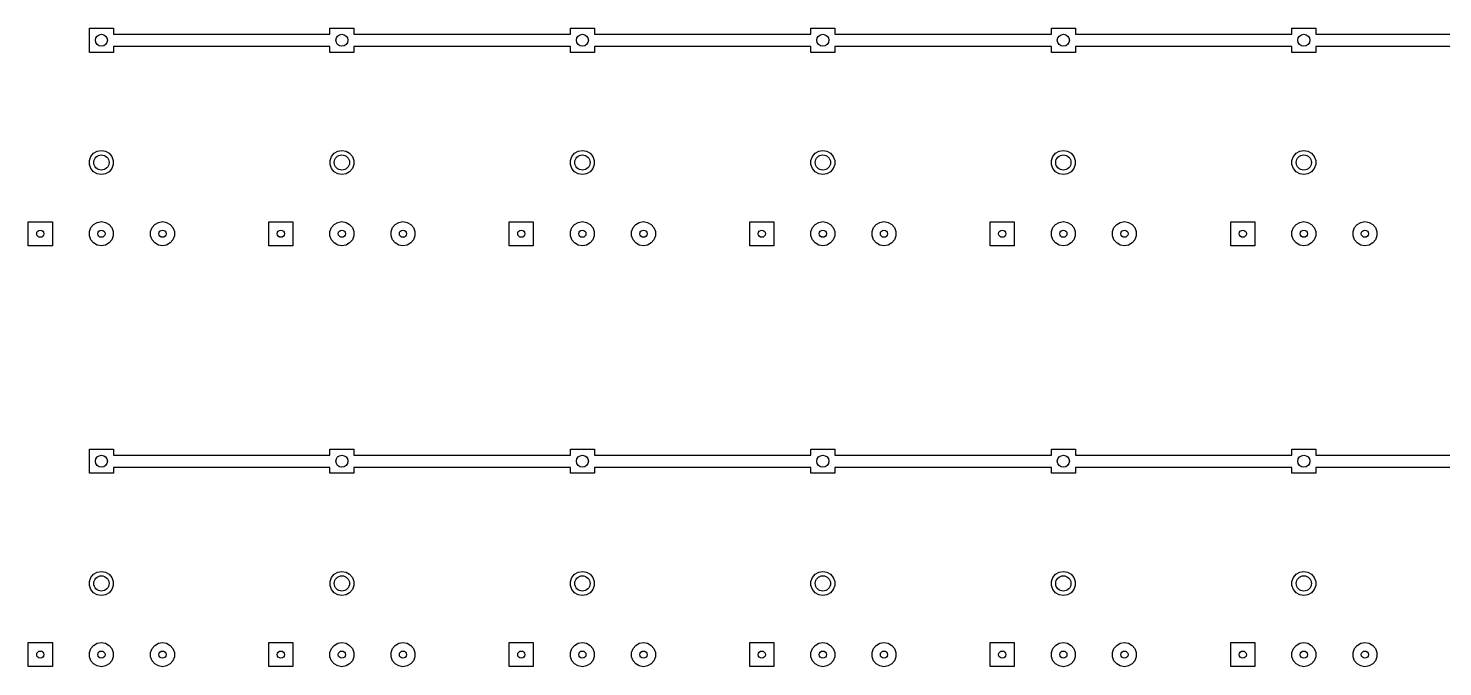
# Model space of a CAD drawing. Extents: x 183 to 424, y -367 to -69.
# Drawn here: x 183.4 to 301, y -122 to -68.9 of the extents above; entities that cross this region are included whole.
import ezdxf

# ---------------------------------------------------------------- set-up
doc = ezdxf.new("R2010")
doc.units = 0
doc.header["$MEASUREMENT"] = 0
doc.layers.add('BLACK', color=7, linetype='CONTINUOUS')

msp = doc.modelspace()

# ---------------------------------------------------------------- linework, layer by layer
at = {"layer": 'Black'}
for p, q in [((188.501, -70.9195), (188.501, -68.9205)), ((188.501, -68.9205), (190.499, -68.9205)), ((190.499, -68.9205), (190.499, -69.412)), ((208.501, -69.412), (208.501, -68.9205)), ((208.501, -68.9205), (210.499, -68.9205)), ((210.499, -68.9205), (210.499, -69.412)), ((228.501, -69.412), (228.501, -68.9205)), ((228.501, -68.9205), (230.499, -68.9205)), ((230.499, -68.9205), (230.499, -69.412)), ((248.501, -69.412), (248.501, -68.9205)), ((248.501, -68.9205), (250.499, -68.9205)), ((250.499, -68.9205), (250.499, -69.412)), ((268.501, -69.412), (268.501, -68.9205)), ((268.501, -68.9205), (270.499, -68.9205)), ((270.499, -68.9205), (270.499, -69.412)), ((288.501, -69.412), (288.501, -68.9205)), ((288.501, -68.9205), (290.499, -68.9205)), ((290.499, -68.9205), (290.499, -69.412)), ((190.499, -69.412), (208.501, -69.412)), ((208.501, -70.428), (190.499, -70.428)), ((190.499, -70.428), (190.499, -70.9195)), ((208.501, -70.9195), (208.501, -70.428)), ((210.499, -69.412), (228.501, -69.412)), ((228.501, -70.428), (210.499, -70.428)), ((210.499, -70.428), (210.499, -70.9195)), ((228.501, -70.9195), (228.501, -70.428)), ((230.499, -69.412), (248.501, -69.412)), ((248.501, -70.428), (230.499, -70.428)), ((230.499, -70.428), (230.499, -70.9195)), ((248.501, -70.9195), (248.501, -70.428)), ((250.499, -69.412), (268.501, -69.412)), ((268.501, -70.428), (250.499, -70.428)), ((250.499, -70.428), (250.499, -70.9195)), ((268.501, -70.9195), (268.501, -70.428)), ((270.499, -69.412), (288.501, -69.412)), ((288.501, -70.428), (270.499, -70.428)), ((270.499, -70.428), (270.499, -70.9195)), ((288.501, -70.9195), (288.501, -70.428)), ((290.499, -69.412), (308.501, -69.412)), ((308.501, -70.428), (290.499, -70.428)), ((290.499, -70.428), (290.499, -70.9195)), ((190.499, -70.9195), (188.501, -70.9195)), ((210.499, -70.9195), (208.501, -70.9195)), ((230.499, -70.9195), (228.501, -70.9195)), ((250.499, -70.9195), (248.501, -70.9195)), ((270.499, -70.9195), (268.501, -70.9195)), ((290.499, -70.9195), (288.501, -70.9195)), ((188.512, -79.9058), (188.631, -79.5783)), ((188.512, -80.2542), (188.512, -79.9058)), ((188.631, -79.5783), (188.855, -79.3114)), ((188.855, -79.3114), (189.157, -79.1372)), ((189.157, -79.1372), (189.5, -79.0767)), ((189.5, -79.0767), (189.843, -79.1372)), ((189.843, -79.1372), (190.145, -79.3114)), ((190.145, -79.3114), (190.369, -79.5783)), ((190.369, -79.5783), (190.488, -79.9058)), ((190.488, -79.9058), (190.488, -80.2542)), ((208.512, -79.9058), (208.631, -79.5783)), ((208.512, -80.2542), (208.512, -79.9058)), ((208.631, -79.5783), (208.855, -79.3114)), ((208.855, -79.3114), (209.157, -79.1372)), ((209.157, -79.1372), (209.5, -79.0767)), ((209.5, -79.0767), (209.843, -79.1372)), ((209.843, -79.1372), (210.145, -79.3114)), ((210.145, -79.3114), (210.369, -79.5783)), ((210.369, -79.5783), (210.488, -79.9058)), ((210.488, -79.9058), (210.488, -80.2542)), ((228.512, -79.9058), (228.631, -79.5783)), ((228.512, -80.2542), (228.512, -79.9058)), ((228.631, -79.5783), (228.855, -79.3114)), ((228.855, -79.3114), (229.157, -79.1372)), ((229.157, -79.1372), (229.5, -79.0767)), ((229.5, -79.0767), (229.843, -79.1372)), ((229.843, -79.1372), (230.145, -79.3114)), ((230.145, -79.3114), (230.369, -79.5783)), ((230.369, -79.5783), (230.488, -79.9058)), ((230.488, -79.9058), (230.488, -80.2542)), ((248.512, -79.9058), (248.631, -79.5783)), ((248.512, -80.2542), (248.512, -79.9058)), ((248.631, -79.5783), (248.855, -79.3114)), ((248.855, -79.3114), (249.157, -79.1372)), ((249.157, -79.1372), (249.5, -79.0767)), ((249.5, -79.0767), (249.843, -79.1372)), ((249.843, -79.1372), (250.145, -79.3114)), ((250.145, -79.3114), (250.369, -79.5783)), ((250.369, -79.5783), (250.488, -79.9058)), ((250.488, -79.9058), (250.488, -80.2542)), ((268.512, -79.9058), (268.631, -79.5783)), ((268.512, -80.2542), (268.512, -79.9058)), ((268.631, -79.5783), (268.855, -79.3114)), ((268.855, -79.3114), (269.157, -79.1372)), ((269.157, -79.1372), (269.5, -79.0767)), ((269.5, -79.0767), (269.843, -79.1372)), ((269.843, -79.1372), (270.145, -79.3114)), ((270.145, -79.3114), (270.369, -79.5783)), ((270.369, -79.5783), (270.488, -79.9058)), ((270.488, -79.9058), (270.488, -80.2542)), ((288.512, -79.9058), (288.631, -79.5783)), ((288.512, -80.2542), (288.512, -79.9058)), ((288.631, -79.5783), (288.855, -79.3114)), ((288.855, -79.3114), (289.157, -79.1372)), ((289.157, -79.1372), (289.5, -79.0767)), ((289.5, -79.0767), (289.843, -79.1372)), ((289.843, -79.1372), (290.145, -79.3114)), ((290.145, -79.3114), (290.369, -79.5783)), ((290.369, -79.5783), (290.488, -79.9058)), ((290.488, -79.9058), (290.488, -80.2542)), ((188.631, -80.5817), (188.512, -80.2542)), ((188.855, -80.8486), (188.631, -80.5817)), ((189.157, -81.0228), (188.855, -80.8486)), ((189.5, -81.0833), (189.157, -81.0228)), ((189.843, -81.0228), (189.5, -81.0833)), ((190.145, -80.8486), (189.843, -81.0228)), ((190.369, -80.5817), (190.145, -80.8486)), ((190.488, -80.2542), (190.369, -80.5817)), ((208.631, -80.5817), (208.512, -80.2542)), ((208.855, -80.8486), (208.631, -80.5817)), ((209.157, -81.0228), (208.855, -80.8486)), ((209.5, -81.0833), (209.157, -81.0228)), ((209.843, -81.0228), (209.5, -81.0833)), ((210.145, -80.8486), (209.843, -81.0228)), ((210.369, -80.5817), (210.145, -80.8486)), ((210.488, -80.2542), (210.369, -80.5817)), ((228.631, -80.5817), (228.512, -80.2542)), ((228.855, -80.8486), (228.631, -80.5817)), ((229.157, -81.0228), (228.855, -80.8486)), ((229.5, -81.0833), (229.157, -81.0228)), ((229.843, -81.0228), (229.5, -81.0833)), ((230.145, -80.8486), (229.843, -81.0228)), ((230.369, -80.5817), (230.145, -80.8486)), ((230.488, -80.2542), (230.369, -80.5817)), ((248.631, -80.5817), (248.512, -80.2542)), ((248.855, -80.8486), (248.631, -80.5817)), ((249.157, -81.0228), (248.855, -80.8486)), ((249.5, -81.0833), (249.157, -81.0228)), ((249.843, -81.0228), (249.5, -81.0833)), ((250.145, -80.8486), (249.843, -81.0228)), ((250.369, -80.5817), (250.145, -80.8486)), ((250.488, -80.2542), (250.369, -80.5817)), ((268.631, -80.5817), (268.512, -80.2542)), ((268.855, -80.8486), (268.631, -80.5817)), ((269.157, -81.0228), (268.855, -80.8486)), ((269.5, -81.0833), (269.157, -81.0228)), ((269.843, -81.0228), (269.5, -81.0833)), ((270.145, -80.8486), (269.843, -81.0228)), ((270.369, -80.5817), (270.145, -80.8486)), ((270.488, -80.2542), (270.369, -80.5817)), ((288.631, -80.5817), (288.512, -80.2542)), ((288.855, -80.8486), (288.631, -80.5817)), ((289.157, -81.0228), (288.855, -80.8486)), ((289.5, -81.0833), (289.157, -81.0228)), ((289.843, -81.0228), (289.5, -81.0833)), ((290.145, -80.8486), (289.843, -81.0228)), ((290.369, -80.5817), (290.145, -80.8486)), ((290.488, -80.2542), (290.369, -80.5817)), ((183.42, -87), (183.42, -85)), ((183.42, -85), (185.42, -85)), ((185.42, -85), (185.42, -87)), ((188.511, -85.8257), (188.631, -85.4981)), ((188.511, -86.1743), (188.511, -85.8257)), ((188.631, -85.4981), (188.855, -85.231)), ((188.855, -85.231), (189.157, -85.0567)), ((189.157, -85.0567), (189.5, -84.9962)), ((189.5, -84.9962), (189.843, -85.0567)), ((189.843, -85.0567), (190.145, -85.231)), ((190.145, -85.231), (190.369, -85.4981)), ((190.369, -85.4981), (190.489, -85.8257)), ((190.489, -85.8257), (190.489, -86.1743)), ((193.591, -85.8257), (193.711, -85.4981)), ((193.591, -86.1743), (193.591, -85.8257)), ((193.711, -85.4981), (193.935, -85.231)), ((193.935, -85.231), (194.237, -85.0567)), ((194.237, -85.0567), (194.58, -84.9962)), ((194.58, -84.9962), (194.923, -85.0567)), ((194.923, -85.0567), (195.225, -85.231)), ((195.225, -85.231), (195.449, -85.4981)), ((195.449, -85.4981), (195.569, -85.8257)), ((195.569, -85.8257), (195.569, -86.1743)), ((203.42, -87), (203.42, -85)), ((203.42, -85), (205.42, -85)), ((205.42, -85), (205.42, -87)), ((208.511, -85.8257), (208.631, -85.4981)), ((208.511, -86.1743), (208.511, -85.8257)), ((208.631, -85.4981), (208.855, -85.231)), ((208.855, -85.231), (209.157, -85.0567)), ((209.157, -85.0567), (209.5, -84.9962)), ((209.5, -84.9962), (209.843, -85.0567)), ((209.843, -85.0567), (210.145, -85.231)), ((210.145, -85.231), (210.369, -85.4981)), ((210.369, -85.4981), (210.489, -85.8257)), ((210.489, -85.8257), (210.489, -86.1743)), ((213.591, -85.8257), (213.711, -85.4981)), ((213.591, -86.1743), (213.591, -85.8257)), ((213.711, -85.4981), (213.935, -85.231)), ((213.935, -85.231), (214.237, -85.0567)), ((214.237, -85.0567), (214.58, -84.9962)), ((214.58, -84.9962), (214.923, -85.0567)), ((214.923, -85.0567), (215.225, -85.231)), ((215.225, -85.231), (215.449, -85.4981)), ((215.449, -85.4981), (215.569, -85.8257)), ((215.569, -85.8257), (215.569, -86.1743)), ((223.42, -87), (223.42, -85)), ((223.42, -85), (225.42, -85)), ((225.42, -85), (225.42, -87)), ((228.511, -85.8257), (228.631, -85.4981)), ((228.511, -86.1743), (228.511, -85.8257)), ((228.631, -85.4981), (228.855, -85.231)), ((228.855, -85.231), (229.157, -85.0567)), ((229.157, -85.0567), (229.5, -84.9962)), ((229.5, -84.9962), (229.843, -85.0567)), ((229.843, -85.0567), (230.145, -85.231)), ((230.145, -85.231), (230.369, -85.4981)), ((230.369, -85.4981), (230.489, -85.8257)), ((230.489, -85.8257), (230.489, -86.1743)), ((233.591, -85.8257), (233.711, -85.4981)), ((233.591, -86.1743), (233.591, -85.8257)), ((233.711, -85.4981), (233.935, -85.231)), ((233.935, -85.231), (234.237, -85.0567)), ((234.237, -85.0567), (234.58, -84.9962)), ((234.58, -84.9962), (234.923, -85.0567)), ((234.923, -85.0567), (235.225, -85.231)), ((235.225, -85.231), (235.449, -85.4981)), ((235.449, -85.4981), (235.569, -85.8257)), ((235.569, -85.8257), (235.569, -86.1743)), ((243.42, -87), (243.42, -85)), ((243.42, -85), (245.42, -85)), ((245.42, -85), (245.42, -87)), ((248.511, -85.8257), (248.631, -85.4981)), ((248.511, -86.1743), (248.511, -85.8257)), ((248.631, -85.4981), (248.855, -85.231)), ((248.855, -85.231), (249.157, -85.0567)), ((249.157, -85.0567), (249.5, -84.9962)), ((249.5, -84.9962), (249.843, -85.0567)), ((249.843, -85.0567), (250.145, -85.231)), ((250.145, -85.231), (250.369, -85.4981)), ((250.369, -85.4981), (250.489, -85.8257)), ((250.489, -85.8257), (250.489, -86.1743)), ((253.591, -85.8257), (253.711, -85.4981)), ((253.591, -86.1743), (253.591, -85.8257)), ((253.711, -85.4981), (253.935, -85.231)), ((253.935, -85.231), (254.237, -85.0567)), ((254.237, -85.0567), (254.58, -84.9962)), ((254.58, -84.9962), (254.923, -85.0567)), ((254.923, -85.0567), (255.225, -85.231)), ((255.225, -85.231), (255.449, -85.4981)), ((255.449, -85.4981), (255.569, -85.8257)), ((255.569, -85.8257), (255.569, -86.1743)), ((263.42, -87), (263.42, -85)), ((263.42, -85), (265.42, -85)), ((265.42, -85), (265.42, -87)), ((268.511, -85.8257), (268.631, -85.4981)), ((268.511, -86.1743), (268.511, -85.8257)), ((268.631, -85.4981), (268.855, -85.231)), ((268.855, -85.231), (269.157, -85.0567)), ((269.157, -85.0567), (269.5, -84.9962)), ((269.5, -84.9962), (269.843, -85.0567)), ((269.843, -85.0567), (270.145, -85.231)), ((270.145, -85.231), (270.369, -85.4981)), ((270.369, -85.4981), (270.489, -85.8257)), ((270.489, -85.8257), (270.489, -86.1743)), ((273.591, -85.8257), (273.711, -85.4981)), ((273.591, -86.1743), (273.591, -85.8257)), ((273.711, -85.4981), (273.935, -85.231)), ((273.935, -85.231), (274.237, -85.0567)), ((274.237, -85.0567), (274.58, -84.9962)), ((274.58, -84.9962), (274.923, -85.0567)), ((274.923, -85.0567), (275.225, -85.231)), ((275.225, -85.231), (275.449, -85.4981)), ((275.449, -85.4981), (275.569, -85.8257)), ((275.569, -85.8257), (275.569, -86.1743)), ((283.42, -87), (283.42, -85)), ((283.42, -85), (285.42, -85)), ((285.42, -85), (285.42, -87)), ((288.511, -85.8257), (288.631, -85.4981)), ((288.511, -86.1743), (288.511, -85.8257)), ((288.631, -85.4981), (288.855, -85.231)), ((288.855, -85.231), (289.157, -85.0567)), ((289.157, -85.0567), (289.5, -84.9962)), ((289.5, -84.9962), (289.843, -85.0567)), ((289.843, -85.0567), (290.145, -85.231)), ((290.145, -85.231), (290.369, -85.4981)), ((290.369, -85.4981), (290.489, -85.8257)), ((290.489, -85.8257), (290.489, -86.1743)), ((293.591, -85.8257), (293.711, -85.4981)), ((293.591, -86.1743), (293.591, -85.8257)), ((293.711, -85.4981), (293.935, -85.231)), ((293.935, -85.231), (294.237, -85.0567)), ((294.237, -85.0567), (294.58, -84.9962)), ((294.58, -84.9962), (294.923, -85.0567)), ((294.923, -85.0567), (295.225, -85.231)), ((295.225, -85.231), (295.449, -85.4981)), ((295.449, -85.4981), (295.569, -85.8257)), ((295.569, -85.8257), (295.569, -86.1743)), ((185.42, -87), (183.42, -87)), ((188.631, -86.5019), (188.511, -86.1743)), ((188.855, -86.769), (188.631, -86.5019)), ((189.157, -86.9433), (188.855, -86.769)), ((189.5, -87.0038), (189.157, -86.9433)), ((189.843, -86.9433), (189.5, -87.0038)), ((190.145, -86.769), (189.843, -86.9433)), ((190.369, -86.5019), (190.145, -86.769)), ((190.489, -86.1743), (190.369, -86.5019)), ((193.711, -86.5019), (193.591, -86.1743)), ((193.935, -86.769), (193.711, -86.5019)), ((194.237, -86.9433), (193.935, -86.769)), ((194.58, -87.0038), (194.237, -86.9433)), ((194.923, -86.9433), (194.58, -87.0038)), ((195.225, -86.769), (194.923, -86.9433)), ((195.449, -86.5019), (195.225, -86.769)), ((195.569, -86.1743), (195.449, -86.5019)), ((205.42, -87), (203.42, -87)), ((208.631, -86.5019), (208.511, -86.1743)), ((208.855, -86.769), (208.631, -86.5019)), ((209.157, -86.9433), (208.855, -86.769)), ((209.5, -87.0038), (209.157, -86.9433)), ((209.843, -86.9433), (209.5, -87.0038)), ((210.145, -86.769), (209.843, -86.9433)), ((210.369, -86.5019), (210.145, -86.769)), ((210.489, -86.1743), (210.369, -86.5019)), ((213.711, -86.5019), (213.591, -86.1743)), ((213.935, -86.769), (213.711, -86.5019)), ((214.237, -86.9433), (213.935, -86.769)), ((214.58, -87.0038), (214.237, -86.9433)), ((214.923, -86.9433), (214.58, -87.0038)), ((215.225, -86.769), (214.923, -86.9433)), ((215.449, -86.5019), (215.225, -86.769)), ((215.569, -86.1743), (215.449, -86.5019)), ((225.42, -87), (223.42, -87)), ((228.631, -86.5019), (228.511, -86.1743)), ((228.855, -86.769), (228.631, -86.5019)), ((229.157, -86.9433), (228.855, -86.769)), ((229.5, -87.0038), (229.157, -86.9433)), ((229.843, -86.9433), (229.5, -87.0038)), ((230.145, -86.769), (229.843, -86.9433)), ((230.369, -86.5019), (230.145, -86.769)), ((230.489, -86.1743), (230.369, -86.5019)), ((233.711, -86.5019), (233.591, -86.1743)), ((233.935, -86.769), (233.711, -86.5019)), ((234.237, -86.9433), (233.935, -86.769)), ((234.58, -87.0038), (234.237, -86.9433)), ((234.923, -86.9433), (234.58, -87.0038)), ((235.225, -86.769), (234.923, -86.9433)), ((235.449, -86.5019), (235.225, -86.769)), ((235.569, -86.1743), (235.449, -86.5019)), ((245.42, -87), (243.42, -87)), ((248.631, -86.5019), (248.511, -86.1743)), ((248.855, -86.769), (248.631, -86.5019)), ((249.157, -86.9433), (248.855, -86.769)), ((249.5, -87.0038), (249.157, -86.9433)), ((249.843, -86.9433), (249.5, -87.0038)), ((250.145, -86.769), (249.843, -86.9433)), ((250.369, -86.5019), (250.145, -86.769)), ((250.489, -86.1743), (250.369, -86.5019)), ((253.711, -86.5019), (253.591, -86.1743)), ((253.935, -86.769), (253.711, -86.5019)), ((254.237, -86.9433), (253.935, -86.769)), ((254.58, -87.0038), (254.237, -86.9433)), ((254.923, -86.9433), (254.58, -87.0038)), ((255.225, -86.769), (254.923, -86.9433)), ((255.449, -86.5019), (255.225, -86.769)), ((255.569, -86.1743), (255.449, -86.5019)), ((265.42, -87), (263.42, -87)), ((268.631, -86.5019), (268.511, -86.1743)), ((268.855, -86.769), (268.631, -86.5019)), ((269.157, -86.9433), (268.855, -86.769)), ((269.5, -87.0038), (269.157, -86.9433)), ((269.843, -86.9433), (269.5, -87.0038)), ((270.145, -86.769), (269.843, -86.9433)), ((270.369, -86.5019), (270.145, -86.769)), ((270.489, -86.1743), (270.369, -86.5019)), ((273.711, -86.5019), (273.591, -86.1743)), ((273.935, -86.769), (273.711, -86.5019)), ((274.237, -86.9433), (273.935, -86.769)), ((274.58, -87.0038), (274.237, -86.9433)), ((274.923, -86.9433), (274.58, -87.0038)), ((275.225, -86.769), (274.923, -86.9433)), ((275.449, -86.5019), (275.225, -86.769)), ((275.569, -86.1743), (275.449, -86.5019)), ((285.42, -87), (283.42, -87)), ((288.631, -86.5019), (288.511, -86.1743)), ((288.855, -86.769), (288.631, -86.5019)), ((289.157, -86.9433), (288.855, -86.769)), ((289.5, -87.0038), (289.157, -86.9433)), ((289.843, -86.9433), (289.5, -87.0038)), ((290.145, -86.769), (289.843, -86.9433)), ((290.369, -86.5019), (290.145, -86.769)), ((290.489, -86.1743), (290.369, -86.5019)), ((293.711, -86.5019), (293.591, -86.1743)), ((293.935, -86.769), (293.711, -86.5019)), ((294.237, -86.9433), (293.935, -86.769)), ((294.58, -87.0038), (294.237, -86.9433)), ((294.923, -86.9433), (294.58, -87.0038)), ((295.225, -86.769), (294.923, -86.9433)), ((295.449, -86.5019), (295.225, -86.769)), ((295.569, -86.1743), (295.449, -86.5019)), ((188.501, -105.919), (188.501, -103.921)), ((188.501, -103.921), (190.499, -103.921)), ((190.499, -103.921), (190.499, -104.412)), ((190.499, -104.412), (208.501, -104.412)), ((208.501, -104.412), (208.501, -103.921)), ((208.501, -103.921), (210.499, -103.921)), ((210.499, -103.921), (210.499, -104.412)), ((210.499, -104.412), (228.501, -104.412)), ((228.501, -104.412), (228.501, -103.921)), ((228.501, -103.921), (230.499, -103.921)), ((230.499, -103.921), (230.499, -104.412)), ((230.499, -104.412), (248.501, -104.412)), ((248.501, -104.412), (248.501, -103.921)), ((248.501, -103.921), (250.499, -103.921)), ((250.499, -103.921), (250.499, -104.412)), ((250.499, -104.412), (268.501, -104.412)), ((268.501, -104.412), (268.501, -103.921)), ((268.501, -103.921), (270.499, -103.921)), ((270.499, -103.921), (270.499, -104.412)), ((270.499, -104.412), (288.501, -104.412)), ((288.501, -104.412), (288.501, -103.921)), ((288.501, -103.921), (290.499, -103.921)), ((290.499, -103.921), (290.499, -104.412)), ((290.499, -104.412), (308.501, -104.412)), ((208.501, -105.428), (190.499, -105.428)), ((190.499, -105.428), (190.499, -105.919)), ((208.501, -105.919), (208.501, -105.428)), ((228.501, -105.428), (210.499, -105.428)), ((210.499, -105.428), (210.499, -105.919)), ((228.501, -105.919), (228.501, -105.428)), ((248.501, -105.428), (230.499, -105.428)), ((230.499, -105.428), (230.499, -105.919)), ((248.501, -105.919), (248.501, -105.428)), ((268.501, -105.428), (250.499, -105.428)), ((250.499, -105.428), (250.499, -105.919)), ((268.501, -105.919), (268.501, -105.428)), ((288.501, -105.428), (270.499, -105.428)), ((270.499, -105.428), (270.499, -105.919)), ((288.501, -105.919), (288.501, -105.428)), ((308.501, -105.428), (290.499, -105.428)), ((290.499, -105.428), (290.499, -105.919)), ((190.499, -105.919), (188.501, -105.919)), ((210.499, -105.919), (208.501, -105.919)), ((230.499, -105.919), (228.501, -105.919)), ((250.499, -105.919), (248.501, -105.919)), ((270.499, -105.919), (268.501, -105.919)), ((290.499, -105.919), (288.501, -105.919)), ((189.157, -114.137), (189.5, -114.077)), ((189.5, -114.077), (189.843, -114.137)), ((209.157, -114.137), (209.5, -114.077)), ((209.5, -114.077), (209.843, -114.137)), ((229.157, -114.137), (229.5, -114.077)), ((229.5, -114.077), (229.843, -114.137)), ((249.157, -114.137), (249.5, -114.077)), ((249.5, -114.077), (249.843, -114.137)), ((269.157, -114.137), (269.5, -114.077)), ((269.5, -114.077), (269.843, -114.137)), ((289.157, -114.137), (289.5, -114.077)), ((289.5, -114.077), (289.843, -114.137)), ((188.512, -114.906), (188.631, -114.578)), ((188.512, -115.254), (188.512, -114.906)), ((188.631, -115.582), (188.512, -115.254)), ((188.631, -114.578), (188.855, -114.311)), ((188.855, -114.311), (189.157, -114.137)), ((189.843, -114.137), (190.145, -114.311)), ((190.145, -114.311), (190.369, -114.578)), ((190.369, -114.578), (190.488, -114.906)), ((190.488, -115.254), (190.369, -115.582)), ((190.488, -114.906), (190.488, -115.254)), ((208.512, -114.906), (208.631, -114.578)), ((208.512, -115.254), (208.512, -114.906)), ((208.631, -115.582), (208.512, -115.254)), ((208.631, -114.578), (208.855, -114.311)), ((208.855, -114.311), (209.157, -114.137)), ((209.843, -114.137), (210.145, -114.311)), ((210.145, -114.311), (210.369, -114.578)), ((210.369, -114.578), (210.488, -114.906)), ((210.488, -115.254), (210.369, -115.582)), ((210.488, -114.906), (210.488, -115.254)), ((228.512, -114.906), (228.631, -114.578)), ((228.512, -115.254), (228.512, -114.906)), ((228.631, -115.582), (228.512, -115.254)), ((228.631, -114.578), (228.855, -114.311)), ((228.855, -114.311), (229.157, -114.137)), ((229.843, -114.137), (230.145, -114.311)), ((230.145, -114.311), (230.369, -114.578)), ((230.369, -114.578), (230.488, -114.906)), ((230.488, -115.254), (230.369, -115.582)), ((230.488, -114.906), (230.488, -115.254)), ((248.512, -114.906), (248.631, -114.578)), ((248.512, -115.254), (248.512, -114.906)), ((248.631, -115.582), (248.512, -115.254)), ((248.631, -114.578), (248.855, -114.311)), ((248.855, -114.311), (249.157, -114.137)), ((249.843, -114.137), (250.145, -114.311)), ((250.145, -114.311), (250.369, -114.578)), ((250.369, -114.578), (250.488, -114.906)), ((250.488, -115.254), (250.369, -115.582)), ((250.488, -114.906), (250.488, -115.254)), ((268.512, -114.906), (268.631, -114.578)), ((268.512, -115.254), (268.512, -114.906)), ((268.631, -115.582), (268.512, -115.254)), ((268.631, -114.578), (268.855, -114.311)), ((268.855, -114.311), (269.157, -114.137)), ((269.843, -114.137), (270.145, -114.311)), ((270.145, -114.311), (270.369, -114.578)), ((270.369, -114.578), (270.488, -114.906)), ((270.488, -115.254), (270.369, -115.582)), ((270.488, -114.906), (270.488, -115.254)), ((288.512, -114.906), (288.631, -114.578)), ((288.512, -115.254), (288.512, -114.906)), ((288.631, -115.582), (288.512, -115.254)), ((288.631, -114.578), (288.855, -114.311)), ((288.855, -114.311), (289.157, -114.137)), ((289.843, -114.137), (290.145, -114.311)), ((290.145, -114.311), (290.369, -114.578)), ((290.369, -114.578), (290.488, -114.906)), ((290.488, -115.254), (290.369, -115.582)), ((290.488, -114.906), (290.488, -115.254)), ((188.855, -115.849), (188.631, -115.582)), ((189.157, -116.023), (188.855, -115.849)), ((189.5, -116.083), (189.157, -116.023)), ((189.843, -116.023), (189.5, -116.083)), ((190.145, -115.849), (189.843, -116.023)), ((190.369, -115.582), (190.145, -115.849)), ((208.855, -115.849), (208.631, -115.582)), ((209.157, -116.023), (208.855, -115.849)), ((209.5, -116.083), (209.157, -116.023)), ((209.843, -116.023), (209.5, -116.083)), ((210.145, -115.849), (209.843, -116.023)), ((210.369, -115.582), (210.145, -115.849)), ((228.855, -115.849), (228.631, -115.582)), ((229.157, -116.023), (228.855, -115.849)), ((229.5, -116.083), (229.157, -116.023)), ((229.843, -116.023), (229.5, -116.083)), ((230.145, -115.849), (229.843, -116.023)), ((230.369, -115.582), (230.145, -115.849)), ((248.855, -115.849), (248.631, -115.582)), ((249.157, -116.023), (248.855, -115.849)), ((249.5, -116.083), (249.157, -116.023)), ((249.843, -116.023), (249.5, -116.083)), ((250.145, -115.849), (249.843, -116.023)), ((250.369, -115.582), (250.145, -115.849)), ((268.855, -115.849), (268.631, -115.582)), ((269.157, -116.023), (268.855, -115.849)), ((269.5, -116.083), (269.157, -116.023)), ((269.843, -116.023), (269.5, -116.083)), ((270.145, -115.849), (269.843, -116.023)), ((270.369, -115.582), (270.145, -115.849)), ((288.855, -115.849), (288.631, -115.582)), ((289.157, -116.023), (288.855, -115.849)), ((289.5, -116.083), (289.157, -116.023)), ((289.843, -116.023), (289.5, -116.083)), ((290.145, -115.849), (289.843, -116.023)), ((290.369, -115.582), (290.145, -115.849)), ((183.42, -122), (183.42, -120)), ((183.42, -120), (185.42, -120)), ((185.42, -120), (185.42, -122)), ((188.511, -120.826), (188.631, -120.498)), ((188.511, -121.174), (188.511, -120.826)), ((188.631, -120.498), (188.855, -120.231)), ((188.855, -120.231), (189.157, -120.057)), ((189.157, -120.057), (189.5, -119.996)), ((189.5, -119.996), (189.843, -120.057)), ((189.843, -120.057), (190.145, -120.231)), ((190.145, -120.231), (190.369, -120.498)), ((190.369, -120.498), (190.489, -120.826)), ((190.489, -120.826), (190.489, -121.174)), ((193.591, -120.826), (193.711, -120.498)), ((193.591, -121.174), (193.591, -120.826)), ((193.711, -120.498), (193.935, -120.231)), ((193.935, -120.231), (194.237, -120.057)), ((194.237, -120.057), (194.58, -119.996)), ((194.58, -119.996), (194.923, -120.057)), ((194.923, -120.057), (195.225, -120.231)), ((195.225, -120.231), (195.449, -120.498)), ((195.449, -120.498), (195.569, -120.826)), ((195.569, -120.826), (195.569, -121.174)), ((203.42, -122), (203.42, -120)), ((203.42, -120), (205.42, -120)), ((205.42, -120), (205.42, -122)), ((208.511, -120.826), (208.631, -120.498)), ((208.511, -121.174), (208.511, -120.826)), ((208.631, -120.498), (208.855, -120.231)), ((208.855, -120.231), (209.157, -120.057)), ((209.157, -120.057), (209.5, -119.996)), ((209.5, -119.996), (209.843, -120.057)), ((209.843, -120.057), (210.145, -120.231)), ((210.145, -120.231), (210.369, -120.498)), ((210.369, -120.498), (210.489, -120.826)), ((210.489, -120.826), (210.489, -121.174)), ((213.591, -120.826), (213.711, -120.498)), ((213.591, -121.174), (213.591, -120.826)), ((213.711, -120.498), (213.935, -120.231)), ((213.935, -120.231), (214.237, -120.057)), ((214.237, -120.057), (214.58, -119.996)), ((214.58, -119.996), (214.923, -120.057)), ((214.923, -120.057), (215.225, -120.231)), ((215.225, -120.231), (215.449, -120.498)), ((215.449, -120.498), (215.569, -120.826)), ((215.569, -120.826), (215.569, -121.174)), ((223.42, -122), (223.42, -120)), ((223.42, -120), (225.42, -120)), ((225.42, -120), (225.42, -122)), ((228.511, -120.826), (228.631, -120.498)), ((228.511, -121.174), (228.511, -120.826)), ((228.631, -120.498), (228.855, -120.231)), ((228.855, -120.231), (229.157, -120.057)), ((229.157, -120.057), (229.5, -119.996)), ((229.5, -119.996), (229.843, -120.057)), ((229.843, -120.057), (230.145, -120.231)), ((230.145, -120.231), (230.369, -120.498)), ((230.369, -120.498), (230.489, -120.826)), ((230.489, -120.826), (230.489, -121.174)), ((233.591, -120.826), (233.711, -120.498)), ((233.591, -121.174), (233.591, -120.826)), ((233.711, -120.498), (233.935, -120.231)), ((233.935, -120.231), (234.237, -120.057)), ((234.237, -120.057), (234.58, -119.996)), ((234.58, -119.996), (234.923, -120.057)), ((234.923, -120.057), (235.225, -120.231)), ((235.225, -120.231), (235.449, -120.498)), ((235.449, -120.498), (235.569, -120.826)), ((235.569, -120.826), (235.569, -121.174)), ((243.42, -122), (243.42, -120)), ((243.42, -120), (245.42, -120)), ((245.42, -120), (245.42, -122)), ((248.511, -120.826), (248.631, -120.498)), ((248.511, -121.174), (248.511, -120.826)), ((248.631, -120.498), (248.855, -120.231)), ((248.855, -120.231), (249.157, -120.057)), ((249.157, -120.057), (249.5, -119.996)), ((249.5, -119.996), (249.843, -120.057)), ((249.843, -120.057), (250.145, -120.231)), ((250.145, -120.231), (250.369, -120.498)), ((250.369, -120.498), (250.489, -120.826)), ((250.489, -120.826), (250.489, -121.174)), ((253.591, -120.826), (253.711, -120.498)), ((253.591, -121.174), (253.591, -120.826)), ((253.711, -120.498), (253.935, -120.231)), ((253.935, -120.231), (254.237, -120.057)), ((254.237, -120.057), (254.58, -119.996)), ((254.58, -119.996), (254.923, -120.057)), ((254.923, -120.057), (255.225, -120.231)), ((255.225, -120.231), (255.449, -120.498)), ((255.449, -120.498), (255.569, -120.826)), ((255.569, -120.826), (255.569, -121.174)), ((263.42, -122), (263.42, -120)), ((263.42, -120), (265.42, -120)), ((265.42, -120), (265.42, -122)), ((268.511, -120.826), (268.631, -120.498)), ((268.511, -121.174), (268.511, -120.826)), ((268.631, -120.498), (268.855, -120.231)), ((268.855, -120.231), (269.157, -120.057)), ((269.157, -120.057), (269.5, -119.996)), ((269.5, -119.996), (269.843, -120.057)), ((269.843, -120.057), (270.145, -120.231)), ((270.145, -120.231), (270.369, -120.498)), ((270.369, -120.498), (270.489, -120.826)), ((270.489, -120.826), (270.489, -121.174)), ((273.591, -120.826), (273.711, -120.498)), ((273.591, -121.174), (273.591, -120.826)), ((273.711, -120.498), (273.935, -120.231)), ((273.935, -120.231), (274.237, -120.057)), ((274.237, -120.057), (274.58, -119.996)), ((274.58, -119.996), (274.923, -120.057)), ((274.923, -120.057), (275.225, -120.231)), ((275.225, -120.231), (275.449, -120.498)), ((275.449, -120.498), (275.569, -120.826)), ((275.569, -120.826), (275.569, -121.174)), ((283.42, -122), (283.42, -120)), ((283.42, -120), (285.42, -120)), ((285.42, -120), (285.42, -122)), ((288.511, -120.826), (288.631, -120.498)), ((288.511, -121.174), (288.511, -120.826)), ((288.631, -120.498), (288.855, -120.231)), ((288.855, -120.231), (289.157, -120.057)), ((289.157, -120.057), (289.5, -119.996)), ((289.5, -119.996), (289.843, -120.057)), ((289.843, -120.057), (290.145, -120.231)), ((290.145, -120.231), (290.369, -120.498)), ((290.369, -120.498), (290.489, -120.826)), ((290.489, -120.826), (290.489, -121.174)), ((293.591, -120.826), (293.711, -120.498)), ((293.591, -121.174), (293.591, -120.826)), ((293.711, -120.498), (293.935, -120.231)), ((293.935, -120.231), (294.237, -120.057)), ((294.237, -120.057), (294.58, -119.996)), ((294.58, -119.996), (294.923, -120.057)), ((294.923, -120.057), (295.225, -120.231)), ((295.225, -120.231), (295.449, -120.498)), ((295.449, -120.498), (295.569, -120.826)), ((295.569, -120.826), (295.569, -121.174)), ((185.42, -122), (183.42, -122)), ((188.631, -121.502), (188.511, -121.174)), ((188.855, -121.769), (188.631, -121.502)), ((189.157, -121.943), (188.855, -121.769)), ((189.5, -122.004), (189.157, -121.943)), ((189.843, -121.943), (189.5, -122.004)), ((190.145, -121.769), (189.843, -121.943)), ((190.369, -121.502), (190.145, -121.769)), ((190.489, -121.174), (190.369, -121.502)), ((193.711, -121.502), (193.591, -121.174)), ((193.935, -121.769), (193.711, -121.502)), ((194.237, -121.943), (193.935, -121.769)), ((194.58, -122.004), (194.237, -121.943)), ((194.923, -121.943), (194.58, -122.004)), ((195.225, -121.769), (194.923, -121.943)), ((195.449, -121.502), (195.225, -121.769)), ((195.569, -121.174), (195.449, -121.502)), ((205.42, -122), (203.42, -122)), ((208.631, -121.502), (208.511, -121.174)), ((208.855, -121.769), (208.631, -121.502)), ((209.157, -121.943), (208.855, -121.769)), ((209.5, -122.004), (209.157, -121.943)), ((209.843, -121.943), (209.5, -122.004)), ((210.145, -121.769), (209.843, -121.943)), ((210.369, -121.502), (210.145, -121.769)), ((210.489, -121.174), (210.369, -121.502)), ((213.711, -121.502), (213.591, -121.174)), ((213.935, -121.769), (213.711, -121.502)), ((214.237, -121.943), (213.935, -121.769)), ((214.58, -122.004), (214.237, -121.943)), ((214.923, -121.943), (214.58, -122.004)), ((215.225, -121.769), (214.923, -121.943)), ((215.449, -121.502), (215.225, -121.769)), ((215.569, -121.174), (215.449, -121.502)), ((225.42, -122), (223.42, -122)), ((228.631, -121.502), (228.511, -121.174)), ((228.855, -121.769), (228.631, -121.502)), ((229.157, -121.943), (228.855, -121.769)), ((229.5, -122.004), (229.157, -121.943)), ((229.843, -121.943), (229.5, -122.004)), ((230.145, -121.769), (229.843, -121.943)), ((230.369, -121.502), (230.145, -121.769)), ((230.489, -121.174), (230.369, -121.502)), ((233.711, -121.502), (233.591, -121.174)), ((233.935, -121.769), (233.711, -121.502)), ((234.237, -121.943), (233.935, -121.769)), ((234.58, -122.004), (234.237, -121.943)), ((234.923, -121.943), (234.58, -122.004)), ((235.225, -121.769), (234.923, -121.943)), ((235.449, -121.502), (235.225, -121.769)), ((235.569, -121.174), (235.449, -121.502)), ((245.42, -122), (243.42, -122)), ((248.631, -121.502), (248.511, -121.174)), ((248.855, -121.769), (248.631, -121.502)), ((249.157, -121.943), (248.855, -121.769)), ((249.5, -122.004), (249.157, -121.943)), ((249.843, -121.943), (249.5, -122.004)), ((250.145, -121.769), (249.843, -121.943)), ((250.369, -121.502), (250.145, -121.769)), ((250.489, -121.174), (250.369, -121.502)), ((253.711, -121.502), (253.591, -121.174)), ((253.935, -121.769), (253.711, -121.502)), ((254.237, -121.943), (253.935, -121.769)), ((254.58, -122.004), (254.237, -121.943)), ((254.923, -121.943), (254.58, -122.004)), ((255.225, -121.769), (254.923, -121.943)), ((255.449, -121.502), (255.225, -121.769)), ((255.569, -121.174), (255.449, -121.502)), ((265.42, -122), (263.42, -122)), ((268.631, -121.502), (268.511, -121.174)), ((268.855, -121.769), (268.631, -121.502)), ((269.157, -121.943), (268.855, -121.769)), ((269.5, -122.004), (269.157, -121.943)), ((269.843, -121.943), (269.5, -122.004)), ((270.145, -121.769), (269.843, -121.943)), ((270.369, -121.502), (270.145, -121.769)), ((270.489, -121.174), (270.369, -121.502)), ((273.711, -121.502), (273.591, -121.174)), ((273.935, -121.769), (273.711, -121.502)), ((274.237, -121.943), (273.935, -121.769)), ((274.58, -122.004), (274.237, -121.943)), ((274.923, -121.943), (274.58, -122.004)), ((275.225, -121.769), (274.923, -121.943)), ((275.449, -121.502), (275.225, -121.769)), ((275.569, -121.174), (275.449, -121.502)), ((285.42, -122), (283.42, -122)), ((288.631, -121.502), (288.511, -121.174)), ((288.855, -121.769), (288.631, -121.502)), ((289.157, -121.943), (288.855, -121.769)), ((289.5, -122.004), (289.157, -121.943)), ((289.843, -121.943), (289.5, -122.004)), ((290.145, -121.769), (289.843, -121.943)), ((290.369, -121.502), (290.145, -121.769)), ((290.489, -121.174), (290.369, -121.502)), ((293.711, -121.502), (293.591, -121.174)), ((293.935, -121.769), (293.711, -121.502)), ((294.237, -121.943), (293.935, -121.769)), ((294.58, -122.004), (294.237, -121.943)), ((294.923, -121.943), (294.58, -122.004)), ((295.225, -121.769), (294.923, -121.943)), ((295.449, -121.502), (295.225, -121.769)), ((295.569, -121.174), (295.449, -121.502))]:
    msp.add_line(p, q, dxfattribs=at)
for centre, radius in [((189.5, -69.92), 0.5004), ((209.5, -69.92), 0.5004), ((229.5, -69.92), 0.5004), ((249.5, -69.92), 0.5004), ((269.5, -69.92), 0.5004), ((289.5, -69.92), 0.5004), ((189.5, -80.08), 0.635), ((209.5, -80.08), 0.635), ((229.5, -80.08), 0.635), ((249.5, -80.08), 0.635), ((269.5, -80.08), 0.635), ((289.5, -80.08), 0.635), ((184.42, -86), 0.3), ((189.5, -86), 0.3), ((194.58, -86), 0.3), ((204.42, -86), 0.3), ((209.5, -86), 0.3), ((214.58, -86), 0.3), ((224.42, -86), 0.3), ((229.5, -86), 0.3), ((234.58, -86), 0.3), ((244.42, -86), 0.3), ((249.5, -86), 0.3), ((254.58, -86), 0.3), ((264.42, -86), 0.3), ((269.5, -86), 0.3), ((274.58, -86), 0.3), ((284.42, -86), 0.3), ((289.5, -86), 0.3), ((294.58, -86), 0.3), ((189.5, -104.92), 0.5004), ((209.5, -104.92), 0.5004), ((229.5, -104.92), 0.5004), ((249.5, -104.92), 0.5004), ((269.5, -104.92), 0.5004), ((289.5, -104.92), 0.5004), ((189.5, -115.08), 0.635), ((209.5, -115.08), 0.635), ((229.5, -115.08), 0.635), ((249.5, -115.08), 0.635), ((269.5, -115.08), 0.635), ((289.5, -115.08), 0.635), ((184.42, -121), 0.3), ((189.5, -121), 0.3), ((194.58, -121), 0.3), ((204.42, -121), 0.3), ((209.5, -121), 0.3), ((214.58, -121), 0.3), ((224.42, -121), 0.3), ((229.5, -121), 0.3), ((234.58, -121), 0.3), ((244.42, -121), 0.3), ((249.5, -121), 0.3), ((254.58, -121), 0.3), ((264.42, -121), 0.3), ((269.5, -121), 0.3), ((274.58, -121), 0.3), ((284.42, -121), 0.3), ((289.5, -121), 0.3), ((294.58, -121), 0.3)]:
    msp.add_circle(centre, radius, dxfattribs=at)

doc.saveas('drawing.dxf')
